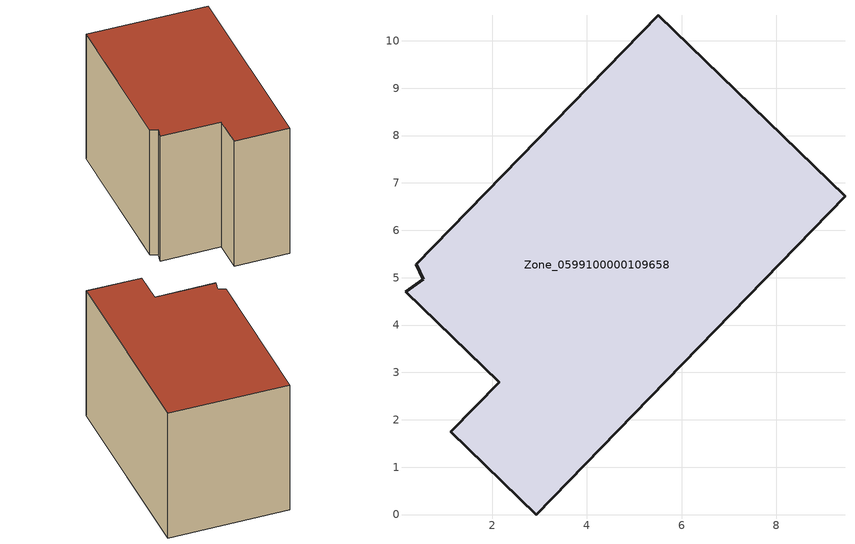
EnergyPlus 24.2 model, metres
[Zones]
Zone_0599100000109658
 floor ground (C_G): 0.4,5.28 5.51,10.54 9.45,6.71 2.93,0 1.13,1.75 2.15,2.79 0.17,4.71 0.55,4.97 z0
 wall outside (C_F): 9.45,6.71 5.51,10.54 0.4,5.28 0.55,4.97 0.17,4.71 2.15,2.79 1.13,1.75 2.93,0 9.45,6.71 z0:6.46
 roof outside (C_R): 5.51,10.54 0.4,5.28 0.55,4.97 0.17,4.71 2.15,2.79 1.13,1.75 2.93,0 9.45,6.71 z6.46
[BUILDING]
Pand.0599100000109658: North Axis=0; Terrain=City; Loads Convergence Tolerance Value=0.04; Temperature Convergence Tolerance Value=0.4; Solar Distribution=FullExterior; Maximum Number of Warmup Days=25; Minimum Number of Warmup Days=1
[Site:Location]
Rotterdam.The.Hague.AP_ZH_NLD Design_Conditions: Latitude=51.96; Longitude=4.45; Time Zone=1; Elevation=-4.5
[SITE:GROUNDTEMPERATURE:BUILDINGSURFACE]
18, 18, 18, 18, 18, 18, 18, 18, 18, 18, 18, 18
[MATERIAL] Thermal Absorptance=0.9; Solar Absorptance=0.7; Visible Absorptance=0.7
Name | Roughness | Thickness | Conductivity | Density | Specific Heat
G.TC.1946 | MediumSmooth | 0.15 | 1 | 540 | 1210
F.TC.1946 | Rough | 0.3 | 0.857143 | 1920 | 840
R.TC.1946 | MediumRough | 0.2 | 0.909091 | 1500 | 1000
[CONSTRUCTION]
C_G: G.TC.1946
C_F: F.TC.1946
C_R: R.TC.1946
[ZONE]
Zone_0599100000109658: Type=1; Multiplier=1; Ceiling Height=Autocalculate; Volume=Autocalculate; Floor Area=autocalculate; Part of Total Floor Area=Yes
[ZONEINFILTRATION:DESIGNFLOWRATE]
Infil_Zone_0599100000109658: Zone or ZoneList or Space or SpaceList=Zone_0599100000109658; Schedule=AlwaysOn; Design Flow Rate Calculation Method=Flow/Area; Flow Rate per Floor Area=0.003; Constant Term Coefficient=1; Temperature Term Coefficient=0; Velocity Term Coefficient=0; Velocity Squared Term Coefficient=0
[HVACTEMPLATE:ZONE:IDEALLOADSAIRSYSTEM]
Zone_0599100000109658: Maximum Heating Supply Air Temperature=50; Minimum Cooling Supply Air Temperature=13; Maximum Heating Supply Air Humidity Ratio=0.0156; Minimum Cooling Supply Air Humidity Ratio=0.0077; Heating Limit=NoLimit; Cooling Limit=NoLimit; Dehumidification Control Type=ConstantSensibleHeatRatio; Cooling Sensible Heat Ratio=0.7; Dehumidification Setpoint=60; Humidification Control Type=None; Humidification Setpoint=30; Outdoor Air Method=None; Outdoor Air Flow Rate per Person=0.00944; Outdoor Air Flow Rate per Zone Floor Area=0; Outdoor Air Flow Rate per Zone=0; Demand Controlled Ventilation Type=None; Outdoor Air Economizer Type=NoEconomizer; Heat Recovery Type=None; Sensible Heat Recovery Effectiveness=0.7; Latent Heat Recovery Effectiveness=0.65
[ZONECONTROL:THERMOSTAT]
ThermostatControl_Zone_0599100000109658: Zone or ZoneList=Zone_0599100000109658; Control Type Schedule=DualSetpointControlType; Control 1=Thermostat_Zone_0599100000109658; Temperature Difference Between Cutout And Setpoint=0
[THERMOSTATSETPOINT:DUALSETPOINT]
Thermostat_Zone_0599100000109658: Heating Setpoint Temperature Schedule=HeatingSetpoint_Zone_0599100000109658; Cooling Setpoint Temperature Schedule=CoolingSetpoint_Zone_0599100000109658
[SCHEDULE:COMPACT]
HeatingSetpoint_Zone_0599100000109658: Through: 12/31, For: AllDays, Until: 24:00, 21
CoolingSetpoint_Zone_0599100000109658: Through: 12/31, For: AllDays, Until: 24:00, 24
DualSetpointControlType: Through: 12/31, For: AllDays, Until: 24:00, 4
AlwaysOn: Through: 12/31, For: AllDays, Until: 24:00, 1
